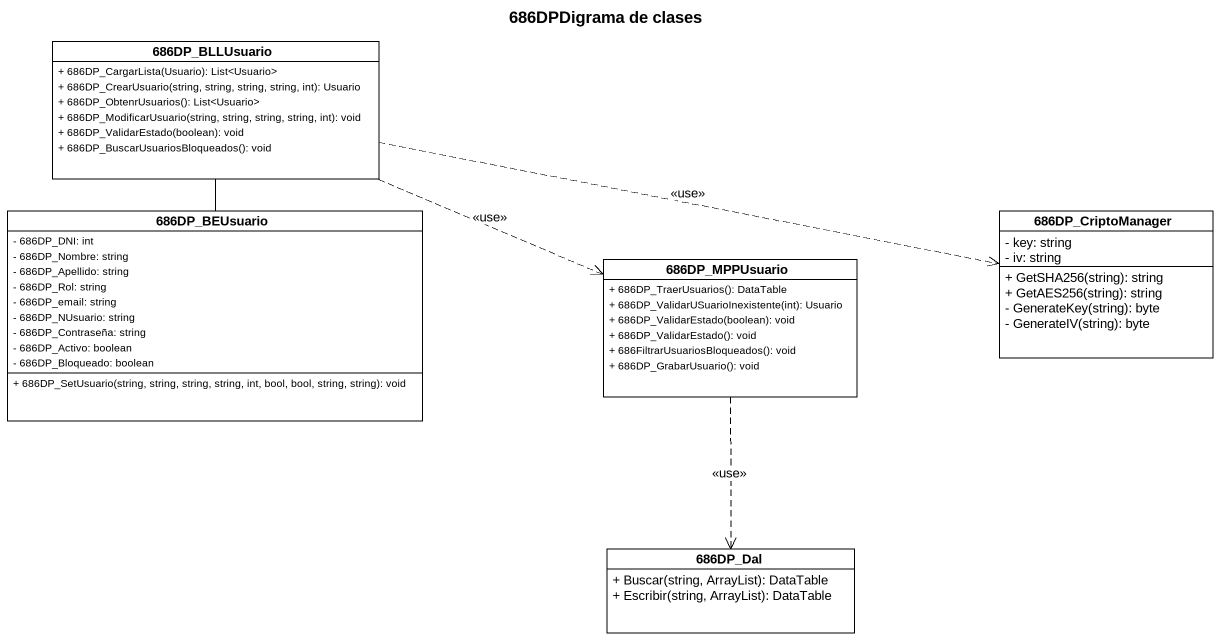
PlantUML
@startuml
title 686DPDigrama de clases
hide circle
hide empty members
skinparam classAttributeIconSize 0
class "686DP_BLLUsuario" as c686DP_BLLUsuario {
  + 686DP_CargarLista(Usuario): List<Usuario>
  + 686DP_CrearUsuario(string, string, string, string, int): Usuario
  + 686DP_ObtenrUsuarios(): List<Usuario>
  + 686DP_ModificarUsuario(string, string, string, string, int): void
  + 686DP_ValidarEstado(boolean): void
  + 686DP_BuscarUsuariosBloqueados(): void
}
class "686DP_BEUsuario" as c686DP_BEUsuario {
  - 686DP_DNI: int
  - 686DP_Nombre: string
  - 686DP_Apellido: string
  - 686DP_Rol: string
  - 686DP_email: string
  - 686DP_NUsuario: string
  - 686DP_Contraseña: string
  - 686DP_Activo: boolean
  - 686DP_Bloqueado: boolean
  + 686DP_SetUsuario(string, string, string, string, int, bool, bool, string, string): void
}
class "686DP_CriptoManager" as c686DP_CriptoManager {
  - key: string
  - iv: string
  + GetSHA256(string): string
  + GetAES256(string): string
  - GenerateKey(string): byte
  - GenerateIV(string): byte
}
class "686DP_MPPUsuario" as c686DP_MPPUsuario {
  + 686DP_TraerUsuarios(): DataTable
  + 686DP_ValidarUSuarioInexistente(int): Usuario
  + 686DP_ValidarEstado(boolean): void
  + 686DP_ValidarEstado(): void
  + 686FiltrarUsuariosBloqueados(): void
  + 686DP_GrabarUsuario(): void
}
class "686DP_Dal" as c686DP_Dal {
  + Buscar(string, ArrayList): DataTable
  + Escribir(string, ArrayList): DataTable
}
c686DP_BLLUsuario -- c686DP_BEUsuario
c686DP_BLLUsuario .right.> c686DP_CriptoManager : <<use>>
c686DP_BLLUsuario .right.> c686DP_MPPUsuario : <<use>>
c686DP_MPPUsuario ..> c686DP_Dal : <<use>>
@enduml
